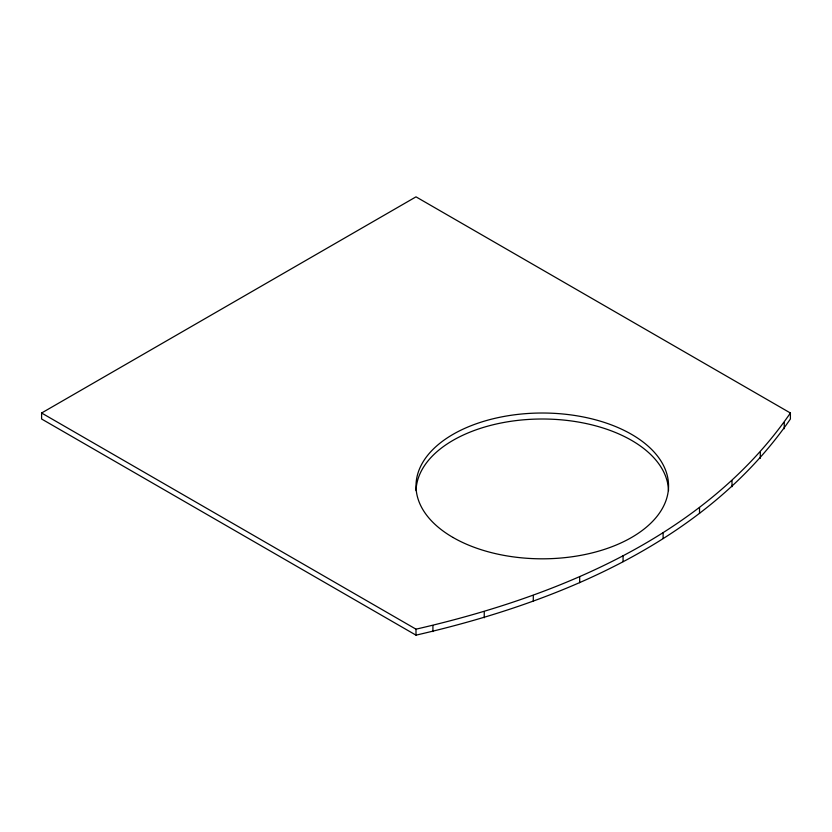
<?xml version="1.0" encoding="UTF-8"?>
<svg xmlns="http://www.w3.org/2000/svg" width="832" height="832" viewBox="0 0 832 832"><rect width="100%" height="100%" fill="white"/><g stroke="black" fill="none" stroke-linecap="round" stroke-linejoin="round"><path stroke-width="1.25" d="M41.6 413.005L416 629.169C556.899 596.846 705.557 536.182 790.4 413.005L416 196.851L41.6 413.005L41.6 418.995L416 635.149C556.899 602.836 705.557 542.162 790.4 418.995L790.4 413.005M784.243 422.781L784.243 428.761M760.302 452.41L760.302 458.39M731.994 480.73L731.994 486.71M699.514 507.51L699.514 513.49M663.104 532.553L663.104 538.543M623.064 555.672L623.064 561.662M579.686 576.69L579.686 582.681M533.291 595.442L533.291 601.432M484.245 611.79L484.245 617.781M432.921 625.612L432.921 631.592M416 629.169L416 635.149M416.042 490.641A126.256 72.894 0 0 1 542.287 419.006A126.256 72.894 0 0 1 668.522 490.641M453.003 537.462A126.256 72.894 0 0 0 664.248 504.785A126.256 72.894 0 0 0 509.61 415.501A126.256 72.894 0 0 0 453.003 537.462"/></g></svg>
